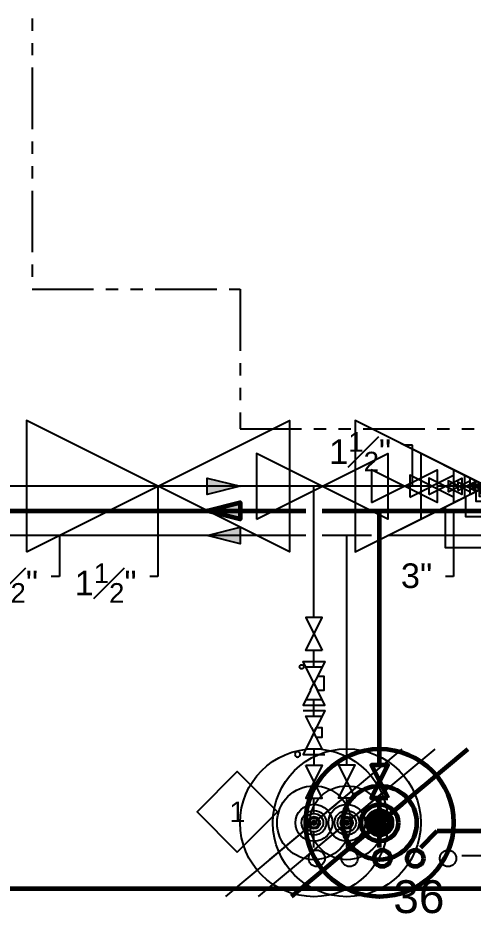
# Model space of a CAD drawing. Extents: x -3677 to 22148, y -333 to 1817.
# Drawn here: x -2365.1 to -2198.9, y 162.6 to 490.9 of the extents above; entities that cross this region are included whole.
import ezdxf
from ezdxf import colors
from ezdxf.entities.mleader import LeaderData, LeaderLine
from ezdxf.enums import TextEntityAlignment as Align
from ezdxf.math import Vec2, Vec3

# ---------------------------------------------------------------- set-up
doc = ezdxf.new("R2010")
doc.units = 0
doc.header["$LTSCALE"] = 36
doc.header["$MEASUREMENT"] = 0
doc.linetypes.add('PHANTOM2', pattern=[1.25, 0.625, -0.125, 0.125, -0.125, 0.125, -0.125])
doc.linetypes.add('VENT', pattern=[0.3, 0.2, -0.1])
for name, color, linetype in [('G-ANNO-TEXT', 70, 'Continuous'), ('G-ANNO-TEXT @ 96', 70, 'Continuous'), ('P-HW-N', 1, 'Continuous'), ('P-HW-N @ 1 (1)', 1, 'Continuous'), ('P-HW-N @ 1 (2)', 1, 'Continuous'), ('P-HW-N @ 12', 1, 'Continuous'), ('P-HW-N @ 128', 1, 'Continuous'), ('P-HW-N @ 16', 1, 'Continuous'), ('P-HW-N @ 192', 1, 'Continuous'), ('P-HW-N @ 2', 1, 'Continuous'), ('P-HW-N @ 24', 1, 'Continuous'), ('P-HW-N @ 384', 1, 'Continuous'), ('P-HW-N @ 4', 1, 'Continuous'), ('P-HW-N @ 48', 1, 'Continuous'), ('P-HW-N @ 64', 1, 'Continuous'), ('P-HW-N @ 768', 1, 'Continuous'), ('P-HW-N @ 8', 1, 'Continuous'), ('P-HW-N @ 96', 1, 'Continuous'), ('P-HWC-N', 2, 'Continuous'), ('P-HWC-N @ 1 (1)', 2, 'Continuous'), ('P-HWC-N @ 1 (2)', 2, 'Continuous'), ('P-HWC-N @ 12', 2, 'Continuous'), ('P-HWC-N @ 128', 2, 'Continuous'), ('P-HWC-N @ 16', 2, 'Continuous'), ('P-HWC-N @ 192', 2, 'Continuous'), ('P-HWC-N @ 2', 2, 'Continuous'), ('P-HWC-N @ 24', 2, 'Continuous'), ('P-HWC-N @ 384', 2, 'Continuous'), ('P-HWC-N @ 4', 2, 'Continuous'), ('P-HWC-N @ 48', 2, 'Continuous'), ('P-HWC-N @ 64', 2, 'Continuous'), ('P-HWC-N @ 768', 2, 'Continuous'), ('P-HWC-N @ 8', 2, 'Continuous'), ('P-HWC-N @ 96', 2, 'Continuous'), ('P-SANV-N', 5, 'VENT'), ('P-SANV-N @ 96', 5, 'VENT')]:
    doc.layers.add(name, color=color, linetype=linetype)
for name, color, linetype, lineweight in [('P-CW-N', 4, 'Continuous', 60), ('P-CW-N @ 1 (1)', 4, 'Continuous', 60), ('P-CW-N @ 1 (2)', 4, 'Continuous', 60), ('P-CW-N @ 12', 4, 'Continuous', 60), ('P-CW-N @ 128', 4, 'Continuous', 60), ('P-CW-N @ 16', 4, 'Continuous', 60), ('P-CW-N @ 192', 4, 'Continuous', 60), ('P-CW-N @ 2', 4, 'Continuous', 60), ('P-CW-N @ 24', 4, 'Continuous', 60), ('P-CW-N @ 384', 4, 'Continuous', 60), ('P-CW-N @ 4', 4, 'Continuous', 60), ('P-CW-N @ 48', 4, 'Continuous', 60), ('P-CW-N @ 64', 4, 'Continuous', 60), ('P-CW-N @ 768', 4, 'Continuous', 60), ('P-CW-N @ 8', 4, 'Continuous', 60), ('P-CW-N @ 96', 4, 'Continuous', 60), ('P-SAN-N', 6, 'Continuous', 60), ('P-SAN-N @ 96', 6, 'Continuous', 60)]:
    doc.layers.add(name, color=color, linetype=linetype, lineweight=lineweight)
doc.layers.add('P-SAN-DFU', color=7, linetype='Continuous', plot=False)
doc.styles.add('Arial', font='arial.ttf')
doc.dimstyles.new('Loop096', dxfattribs={"dimscale": 0, "dimtxt": 0.09375, "dimasz": 0.03125, "dimexe": 0.0625, "dimexo": 0.0625, "dimgap": 0.09375, "dimtad": 1, "dimdec": 4, "dimzin": 3, "dimdsep": 46, "dimlunit": 4, "dimtxsty": 'Arial', "dimblk": 'OBLIQUE', "dimcen": 0.09375, "dimdle": 0.0625, "dimclrd": 256, "dimclre": 256, "dimclrt": 256, "dimadec": 4, "dimazin": 0, "dimtfac": 0.8, "dimtdec": 4, "dimtix": 1, "dimtofl": 0, "dimtmove": 1, "dimatfit": 0, "dimldrblk": 'LeaderNoteBlock', "dimfxl": 1, "dimfrac": 1, "dimtolj": 1, "dimtzin": 0, "dimlwd": -1, "dimlwe": -1, "dimarcsym": 0})

# ---------------------------------------------------------------- blocks, each defined once
blk = doc.blocks.new('*U4')
blk.add_circle((0, 0), 0.0312)
blk = doc.blocks.new('DIAMOND TAG')
blk.add_lwpolyline([(0, -0.1533), (0.1533, 0), (0, 0.1533), (-0.1533, 0)], close=True)
at = {"style": 'Arial'}
blk.add_attdef('XXX', text='', height=0.0781, dxfattribs=at).set_placement((0, 0), align=Align.MIDDLE)
blk = doc.blocks.new('_Oblique')
at = {"color": 0, "linetype": 'ByBlock', "lineweight": -2}
blk.add_line((-0.5, -0.5), (0.5, 0.5), dxfattribs=at)
blk = doc.blocks.new('LeaderNoteBlock')
blk.add_ellipse((0, 0), major_axis=(1, 0), ratio=0.25, start_param=5.387521, end_param=10.320443)
blk = doc.blocks.new('*U48')
for p, q in [((-0.0625, 0), (-0.09375, 0)), ((0.0625, 0), (0.09375, 0))]:
    blk.add_line(p, q)
at = {"linetype": 'Continuous'}
for points in [[(-0.21875, 0.03125), (-0.09375, -0.03125), (-0.09375, 0.03125), (-0.21875, -0.03125), (-0.21875, 0.03125)], [(-0.0195, -0.00975), (-0.0625, -0.03125), (-0.0625, 0.03125), (-0.0195, 0.00975)], [(0.0195, -0.00975), (0.0625, -0.03125), (0.0625, 0.03125), (0.0195, 0.00975)], [(0.21875, 0.03125), (0.09375, -0.03125), (0.09375, 0.03125), (0.21875, -0.03125), (0.21875, 0.03125)], [(-0.0195, 0.00975), (-0.0195, 0.02925), (0.0195, 0.02925), (0.0195, 0.00975)], [(-0.0195, -0.00975), (0, 0), (-0.0195, 0.00975)], [(0.0195, 0.00975), (0, 0), (0.0195, -0.00975)]]:
    blk.add_lwpolyline(points, dxfattribs=at)
blk = doc.blocks.new('*U173')
at = {"layer": 'P-HWC-N @ 1 (1)', "rotation": 180}
blk.add_blockref('*U48', (-2194, 319.73), dxfattribs=at)
at = {"layer": 'P-HWC-N @ 1 (2)', "rotation": 180}
blk.add_blockref('*U48', (-2194, 319.73), dxfattribs=at)
at = {"layer": 'P-HWC-N @ 12', "xscale": 12, "yscale": 12, "zscale": 12, "rotation": 180}
blk.add_blockref('*U48', (-2194, 319.73), dxfattribs=at)
at = {"layer": 'P-HWC-N @ 128', "xscale": 128, "yscale": 128, "zscale": 128, "rotation": 180}
blk.add_blockref('*U48', (-2194, 319.73), dxfattribs=at)
at = {"layer": 'P-HWC-N @ 16', "xscale": 16, "yscale": 16, "zscale": 16, "rotation": 180}
blk.add_blockref('*U48', (-2194, 319.73), dxfattribs=at)
at = {"layer": 'P-HWC-N @ 192', "xscale": 192, "yscale": 192, "zscale": 192, "rotation": 180}
blk.add_blockref('*U48', (-2194, 319.73), dxfattribs=at)
at = {"layer": 'P-HWC-N @ 2', "xscale": 2, "yscale": 2, "zscale": 2, "rotation": 180}
blk.add_blockref('*U48', (-2194, 319.73), dxfattribs=at)
at = {"layer": 'P-HWC-N @ 24', "xscale": 24, "yscale": 24, "zscale": 24, "rotation": 180}
blk.add_blockref('*U48', (-2194, 319.73), dxfattribs=at)
at = {"layer": 'P-HWC-N @ 384', "xscale": 384, "yscale": 384, "zscale": 384, "rotation": 180}
blk.add_blockref('*U48', (-2194, 319.73), dxfattribs=at)
at = {"layer": 'P-HWC-N @ 4', "xscale": 4, "yscale": 4, "zscale": 4, "rotation": 180}
blk.add_blockref('*U48', (-2194, 319.73), dxfattribs=at)
at = {"layer": 'P-HWC-N @ 48', "xscale": 48, "yscale": 48, "zscale": 48, "rotation": 180}
blk.add_blockref('*U48', (-2194, 319.73), dxfattribs=at)
at = {"layer": 'P-HWC-N @ 64', "xscale": 64, "yscale": 64, "zscale": 64, "rotation": 180}
blk.add_blockref('*U48', (-2194, 319.73), dxfattribs=at)
at = {"layer": 'P-HWC-N @ 768', "xscale": 768, "yscale": 768, "zscale": 768, "rotation": 180}
blk.add_blockref('*U48', (-2194, 319.73), dxfattribs=at)
at = {"layer": 'P-HWC-N @ 8', "xscale": 8, "yscale": 8, "zscale": 8, "rotation": 180}
blk.add_blockref('*U48', (-2194, 319.73), dxfattribs=at)
at = {"layer": 'P-HWC-N @ 96', "xscale": 96, "yscale": 96, "zscale": 96, "rotation": 180}
blk.add_blockref('*U48', (-2194, 319.73), dxfattribs=at)
blk = doc.blocks.new('*U174')
at = {"layer": 'P-HWC-N @ 1 (1)', "rotation": 180}
blk.add_blockref('*U48', (-2074, 319.73), dxfattribs=at)
at = {"layer": 'P-HWC-N @ 1 (2)', "rotation": 180}
blk.add_blockref('*U48', (-2074, 319.73), dxfattribs=at)
at = {"layer": 'P-HWC-N @ 12', "xscale": 12, "yscale": 12, "zscale": 12, "rotation": 180}
blk.add_blockref('*U48', (-2074, 319.73), dxfattribs=at)
at = {"layer": 'P-HWC-N @ 128', "xscale": 128, "yscale": 128, "zscale": 128, "rotation": 180}
blk.add_blockref('*U48', (-2074, 319.73), dxfattribs=at)
at = {"layer": 'P-HWC-N @ 16', "xscale": 16, "yscale": 16, "zscale": 16, "rotation": 180}
blk.add_blockref('*U48', (-2074, 319.73), dxfattribs=at)
at = {"layer": 'P-HWC-N @ 192', "xscale": 192, "yscale": 192, "zscale": 192, "rotation": 180}
blk.add_blockref('*U48', (-2074, 319.73), dxfattribs=at)
at = {"layer": 'P-HWC-N @ 2', "xscale": 2, "yscale": 2, "zscale": 2, "rotation": 180}
blk.add_blockref('*U48', (-2074, 319.73), dxfattribs=at)
at = {"layer": 'P-HWC-N @ 24', "xscale": 24, "yscale": 24, "zscale": 24, "rotation": 180}
blk.add_blockref('*U48', (-2074, 319.73), dxfattribs=at)
at = {"layer": 'P-HWC-N @ 384', "xscale": 384, "yscale": 384, "zscale": 384, "rotation": 180}
blk.add_blockref('*U48', (-2074, 319.73), dxfattribs=at)
at = {"layer": 'P-HWC-N @ 4', "xscale": 4, "yscale": 4, "zscale": 4, "rotation": 180}
blk.add_blockref('*U48', (-2074, 319.73), dxfattribs=at)
at = {"layer": 'P-HWC-N @ 48', "xscale": 48, "yscale": 48, "zscale": 48, "rotation": 180}
blk.add_blockref('*U48', (-2074, 319.73), dxfattribs=at)
at = {"layer": 'P-HWC-N @ 64', "xscale": 64, "yscale": 64, "zscale": 64, "rotation": 180}
blk.add_blockref('*U48', (-2074, 319.73), dxfattribs=at)
at = {"layer": 'P-HWC-N @ 768', "xscale": 768, "yscale": 768, "zscale": 768, "rotation": 180}
blk.add_blockref('*U48', (-2074, 319.73), dxfattribs=at)
at = {"layer": 'P-HWC-N @ 8', "xscale": 8, "yscale": 8, "zscale": 8, "rotation": 180}
blk.add_blockref('*U48', (-2074, 319.73), dxfattribs=at)
at = {"layer": 'P-HWC-N @ 96', "xscale": 96, "yscale": 96, "zscale": 96, "rotation": 180}
blk.add_blockref('*U48', (-2074, 319.73), dxfattribs=at)
blk = doc.blocks.new('*U25')
at = {"color": 7, "linetype": 'Continuous'}
blk.add_line((-0.03508, 0.04195), (0.03508, -0.04195), dxfattribs=at)
at = {"linetype": 'Continuous'}
blk.add_circle((0, 0), 0.03516, dxfattribs=at)
blk = doc.blocks.new('*U244')
at = {"layer": 'P-HWC-N @ 1 (1)', "rotation": 90}
blk.add_blockref('*U25', (-2257, 196.73), dxfattribs=at)
at = {"layer": 'P-HWC-N @ 1 (2)', "rotation": 89.99999999999999}
blk.add_blockref('*U25', (-2257, 196.73), dxfattribs=at)
at = {"layer": 'P-HWC-N @ 12', "xscale": 12, "yscale": 12, "zscale": 12, "rotation": 89.99999999999999}
blk.add_blockref('*U25', (-2257, 196.73), dxfattribs=at)
at = {"layer": 'P-HWC-N @ 128', "xscale": 128, "yscale": 128, "zscale": 128, "rotation": 89.99999999999999}
blk.add_blockref('*U25', (-2257, 196.73), dxfattribs=at)
at = {"layer": 'P-HWC-N @ 16', "xscale": 16, "yscale": 16, "zscale": 16, "rotation": 89.99999999999999}
blk.add_blockref('*U25', (-2257, 196.73), dxfattribs=at)
at = {"layer": 'P-HWC-N @ 192', "xscale": 192, "yscale": 192, "zscale": 192, "rotation": 89.99999999999999}
blk.add_blockref('*U25', (-2257, 196.73), dxfattribs=at)
at = {"layer": 'P-HWC-N @ 2', "xscale": 2, "yscale": 2, "zscale": 2, "rotation": 89.99999999999999}
blk.add_blockref('*U25', (-2257, 196.73), dxfattribs=at)
at = {"layer": 'P-HWC-N @ 24', "xscale": 24, "yscale": 24, "zscale": 24, "rotation": 89.99999999999999}
blk.add_blockref('*U25', (-2257, 196.73), dxfattribs=at)
at = {"layer": 'P-HWC-N @ 384', "xscale": 384, "yscale": 384, "zscale": 384, "rotation": 89.99999999999999}
blk.add_blockref('*U25', (-2257, 196.73), dxfattribs=at)
at = {"layer": 'P-HWC-N @ 4', "xscale": 4, "yscale": 4, "zscale": 4, "rotation": 89.99999999999999}
blk.add_blockref('*U25', (-2257, 196.73), dxfattribs=at)
at = {"layer": 'P-HWC-N @ 48', "xscale": 48, "yscale": 48, "zscale": 48, "rotation": 89.99999999999999}
blk.add_blockref('*U25', (-2257, 196.73), dxfattribs=at)
at = {"layer": 'P-HWC-N @ 64', "xscale": 64, "yscale": 64, "zscale": 64, "rotation": 89.99999999999999}
blk.add_blockref('*U25', (-2257, 196.73), dxfattribs=at)
at = {"layer": 'P-HWC-N @ 768', "xscale": 768, "yscale": 768, "zscale": 768, "rotation": 89.99999999999999}
blk.add_blockref('*U25', (-2257, 196.73), dxfattribs=at)
at = {"layer": 'P-HWC-N @ 8', "xscale": 8, "yscale": 8, "zscale": 8, "rotation": 89.99999999999999}
blk.add_blockref('*U25', (-2257, 196.73), dxfattribs=at)
at = {"layer": 'P-HWC-N @ 96', "xscale": 96, "yscale": 96, "zscale": 96, "rotation": 89.99999999999999}
blk.add_blockref('*U25', (-2257, 196.73), dxfattribs=at)
blk = doc.blocks.new('*U245')
at = {"layer": 'P-HW-N @ 1 (1)', "rotation": 90}
blk.add_blockref('*U25', (-2245, 196.73), dxfattribs=at)
at = {"layer": 'P-HW-N @ 1 (2)', "rotation": 89.99999999999999}
blk.add_blockref('*U25', (-2245, 196.73), dxfattribs=at)
at = {"layer": 'P-HW-N @ 12', "xscale": 12, "yscale": 12, "zscale": 12, "rotation": 89.99999999999999}
blk.add_blockref('*U25', (-2245, 196.73), dxfattribs=at)
at = {"layer": 'P-HW-N @ 128', "xscale": 128, "yscale": 128, "zscale": 128, "rotation": 89.99999999999999}
blk.add_blockref('*U25', (-2245, 196.73), dxfattribs=at)
at = {"layer": 'P-HW-N @ 16', "xscale": 16, "yscale": 16, "zscale": 16, "rotation": 89.99999999999999}
blk.add_blockref('*U25', (-2245, 196.73), dxfattribs=at)
at = {"layer": 'P-HW-N @ 192', "xscale": 192, "yscale": 192, "zscale": 192, "rotation": 89.99999999999999}
blk.add_blockref('*U25', (-2245, 196.73), dxfattribs=at)
at = {"layer": 'P-HW-N @ 2', "xscale": 2, "yscale": 2, "zscale": 2, "rotation": 89.99999999999999}
blk.add_blockref('*U25', (-2245, 196.73), dxfattribs=at)
at = {"layer": 'P-HW-N @ 24', "xscale": 24, "yscale": 24, "zscale": 24, "rotation": 89.99999999999999}
blk.add_blockref('*U25', (-2245, 196.73), dxfattribs=at)
at = {"layer": 'P-HW-N @ 384', "xscale": 384, "yscale": 384, "zscale": 384, "rotation": 89.99999999999999}
blk.add_blockref('*U25', (-2245, 196.73), dxfattribs=at)
at = {"layer": 'P-HW-N @ 4', "xscale": 4, "yscale": 4, "zscale": 4, "rotation": 89.99999999999999}
blk.add_blockref('*U25', (-2245, 196.73), dxfattribs=at)
at = {"layer": 'P-HW-N @ 48', "xscale": 48, "yscale": 48, "zscale": 48, "rotation": 89.99999999999999}
blk.add_blockref('*U25', (-2245, 196.73), dxfattribs=at)
at = {"layer": 'P-HW-N @ 64', "xscale": 64, "yscale": 64, "zscale": 64, "rotation": 89.99999999999999}
blk.add_blockref('*U25', (-2245, 196.73), dxfattribs=at)
at = {"layer": 'P-HW-N @ 768', "xscale": 768, "yscale": 768, "zscale": 768, "rotation": 89.99999999999999}
blk.add_blockref('*U25', (-2245, 196.73), dxfattribs=at)
at = {"layer": 'P-HW-N @ 8', "xscale": 8, "yscale": 8, "zscale": 8, "rotation": 89.99999999999999}
blk.add_blockref('*U25', (-2245, 196.73), dxfattribs=at)
at = {"layer": 'P-HW-N @ 96', "xscale": 96, "yscale": 96, "zscale": 96, "rotation": 89.99999999999999}
blk.add_blockref('*U25', (-2245, 196.73), dxfattribs=at)
blk = doc.blocks.new('*U246')
at = {"layer": 'P-CW-N @ 1 (1)', "rotation": 90}
blk.add_blockref('*U25', (-2233, 196.73), dxfattribs=at)
at = {"layer": 'P-CW-N @ 1 (2)', "rotation": 89.99999999999999}
blk.add_blockref('*U25', (-2233, 196.73), dxfattribs=at)
at = {"layer": 'P-CW-N @ 12', "xscale": 12, "yscale": 12, "zscale": 12, "rotation": 89.99999999999999}
blk.add_blockref('*U25', (-2233, 196.73), dxfattribs=at)
at = {"layer": 'P-CW-N @ 128', "xscale": 128, "yscale": 128, "zscale": 128, "rotation": 89.99999999999999}
blk.add_blockref('*U25', (-2233, 196.73), dxfattribs=at)
at = {"layer": 'P-CW-N @ 16', "xscale": 16, "yscale": 16, "zscale": 16, "rotation": 89.99999999999999}
blk.add_blockref('*U25', (-2233, 196.73), dxfattribs=at)
at = {"layer": 'P-CW-N @ 192', "xscale": 192, "yscale": 192, "zscale": 192, "rotation": 89.99999999999999}
blk.add_blockref('*U25', (-2233, 196.73), dxfattribs=at)
at = {"layer": 'P-CW-N @ 2', "xscale": 2, "yscale": 2, "zscale": 2, "rotation": 89.99999999999999}
blk.add_blockref('*U25', (-2233, 196.73), dxfattribs=at)
at = {"layer": 'P-CW-N @ 24', "xscale": 24, "yscale": 24, "zscale": 24, "rotation": 89.99999999999999}
blk.add_blockref('*U25', (-2233, 196.73), dxfattribs=at)
at = {"layer": 'P-CW-N @ 384', "xscale": 384, "yscale": 384, "zscale": 384, "rotation": 89.99999999999999}
blk.add_blockref('*U25', (-2233, 196.73), dxfattribs=at)
at = {"layer": 'P-CW-N @ 4', "xscale": 4, "yscale": 4, "zscale": 4, "rotation": 89.99999999999999}
blk.add_blockref('*U25', (-2233, 196.73), dxfattribs=at)
at = {"layer": 'P-CW-N @ 48', "xscale": 48, "yscale": 48, "zscale": 48, "rotation": 89.99999999999999}
blk.add_blockref('*U25', (-2233, 196.73), dxfattribs=at)
at = {"layer": 'P-CW-N @ 64', "xscale": 64, "yscale": 64, "zscale": 64, "rotation": 89.99999999999999}
blk.add_blockref('*U25', (-2233, 196.73), dxfattribs=at)
at = {"layer": 'P-CW-N @ 768', "xscale": 768, "yscale": 768, "zscale": 768, "rotation": 89.99999999999999}
blk.add_blockref('*U25', (-2233, 196.73), dxfattribs=at)
at = {"layer": 'P-CW-N @ 8', "xscale": 8, "yscale": 8, "zscale": 8, "rotation": 89.99999999999999}
blk.add_blockref('*U25', (-2233, 196.73), dxfattribs=at)
at = {"layer": 'P-CW-N @ 96', "xscale": 96, "yscale": 96, "zscale": 96, "rotation": 89.99999999999999}
blk.add_blockref('*U25', (-2233, 196.73), dxfattribs=at)
blk = doc.blocks.new('PLMB BALL VALVES')
at = {"linetype": 'Continuous'}
blk.add_lwpolyline([(-0.0625, -0.03125), (-0.0625, 0.03125), (0.0625, -0.03125), (0.0625, 0.03125), (-0.0625, -0.03125)], dxfattribs=at)
blk = doc.blocks.new('*U22')
at = {"linetype": 'Continuous'}
blk.add_lwpolyline([(-0.0625, 0.0625, 0, 0.0273, 0), (-0.0041, 0.0625, 0, 0, 0), (-0.0041, 0.0625, 0, 0, 0), (0.0625, 0.0625, 0, 0, 0)], format="xyseb", dxfattribs=at)
blk.add_lwpolyline([(-0.0625, 0.0312), (-0.0625, -0.0312), (0.0625, 0.0312), (0.0625, -0.0312)], dxfattribs=at)
blk.add_circle((0.0625, 0.0469), 0.00781, dxfattribs=at)
blk = doc.blocks.new('*U200')
at = {"layer": 'P-HWC-N @ 128', "xscale": -128, "yscale": 128, "zscale": 128, "rotation": 180}
blk.add_blockref('*U22', (9, 0), dxfattribs=at)
at = {"layer": 'P-HWC-N @ 96', "xscale": 96, "yscale": 96, "zscale": -96, "rotation": 180}
blk.add_blockref('*U22', (-9, 0), dxfattribs=at)
blk = doc.blocks.new('*U23')
at = {"linetype": 'Continuous'}
for points in [[(-0.0195, -0.0098), (-0.0625, -0.0313), (-0.0625, 0.0312), (-0.0195, 0.0098)], [(-0.0195, 0.0098), (-0.0195, 0.0293), (0.0195, 0.0293), (0.0195, 0.0098)], [(0.0195, -0.0098), (0.0625, -0.0313), (0.0625, 0.0312), (0.0195, 0.0098)], [(-0.0195, -0.0098), (0, 0), (-0.0195, 0.0098)], [(0.0195, 0.0098), (0, 0), (0.0195, -0.0098)]]:
    blk.add_lwpolyline(points, dxfattribs=at)
blk = doc.blocks.new('*U201')
at = {"layer": 'P-HWC-N @ 128', "xscale": -128, "yscale": 128, "zscale": 128, "rotation": 5.3905568009327e-07}
blk.add_blockref('*U23', (-9, 0), dxfattribs=at)
at = {"layer": 'P-HWC-N @ 96', "xscale": 96, "yscale": 96, "zscale": -96}
blk.add_blockref('*U23', (9, 0), dxfattribs=at)
blk = doc.blocks.new('A$C16132887')
at = {"layer": 'P-HWC-N'}
for p, q in [((-15, 0), (-21, 0)), ((3, 0), (-3, 0)), ((15, 0), (21, 0))]:
    blk.add_line(p, q, dxfattribs=at)
for name in ['*U201', '*U200']:
    blk.add_blockref(name, (0, 0), dxfattribs=at)
at = {"layer": 'P-HWC-N @ 96', "xscale": 96, "yscale": 96, "zscale": 96, "rotation": 180}
blk.add_blockref('PLMB BALL VALVES', (-27, 0), dxfattribs=at)
at = {"layer": 'P-HWC-N @ 96', "xscale": 96, "yscale": 96, "zscale": 96}
blk.add_blockref('PLMB BALL VALVES', (27, 0), dxfattribs=at)
blk = doc.blocks.new('FlowArrow')
blk.add_hatch(color=256).paths.add_polyline_path([(-0.125, 0), (0, -0.03125), (0, 0.03125)])
blk.add_lwpolyline([(-0.125, 0), (0, 0.03125), (0, -0.03125), (-0.125, 0)])

msp = doc.modelspace()

# ---------------------------------------------------------------- linework, layer by layer
at = {"layer": 'G-ANNO-TEXT', "linetype": 'PHANTOM2'}
msp.add_lwpolyline([(-1951, 340.73), (-1951, 423.73), (-1952, 423.73), (-1952, 607.73), (-2360, 607.73), (-2360, 391.73), (-2284, 391.73), (-2284, 340.73)], close=True, dxfattribs=at)
at = {"layer": 'P-CW-N'}
for p, q in [((-2410, 310.73), (-2260, 310.73)), ((-2254, 310.73), (-2185, 310.73)), ((-2233, 217.73), (-2233, 310.73)), ((-2233, 199.73), (-2233, 205.73)), ((-2233, 187.73), (-2233, 193.73))]:
    msp.add_line(p, q, dxfattribs=at)
at = {"layer": 'P-HW-N'}
for p, q in [((-2260, 301.73), (-2485, 301.73)), ((-2236, 301.73), (-2254, 301.73)), ((-2245, 217.73), (-2245, 301.73)), ((-2185, 301.73), (-2230, 301.73)), ((-2245, 199.73), (-2245, 205.73)), ((-2245, 187.73), (-2245, 193.73))]:
    msp.add_line(p, q, dxfattribs=at)
at = {"layer": 'P-HWC-N'}
for p, q in [((-2215, 319.73), (-2410, 319.73)), ((-2257, 271.73), (-2257, 319.73)), ((-2257, 199.73), (-2257, 205.73)), ((-2257, 187.73), (-2257, 193.73))]:
    msp.add_line(p, q, dxfattribs=at)
at = {"layer": 'P-SAN-N'}
for p, q in [((-2218, 187.73), (-2212, 193.73)), ((-2212, 193.73), (-2164, 193.73)), ((-2404, 172.73), (-2086, 172.73))]:
    msp.add_line(p, q, dxfattribs=at)
at = {"layer": 'P-SANV-N'}
msp.add_line((-2203, 184.73), (-2161, 184.73), dxfattribs=at)

# ---------------------------------------------------------------- block references
at = {"layer": 'G-ANNO-TEXT @ 96', "xscale": 96, "yscale": 96, "zscale": 96}
msp.add_blockref('DIAMOND TAG', (-2285, 200.73), dxfattribs=at).add_auto_attribs({'XXX': '1'})
at = {"layer": 'P-CW-N'}
msp.add_blockref('*U246', (0, 0), dxfattribs=at)
at = {"layer": 'P-CW-N @ 96', "xscale": 96, "yscale": 96, "zscale": 96}
msp.add_blockref('FlowArrow', (-2284, 310.73), dxfattribs=at)
for name, p, rotation in [('PLMB BALL VALVES', (-2233, 211.73), 90), ('*U4', (-2232, 183.73), 180)]:
    msp.add_blockref(name, p, dxfattribs=dict(at, rotation=rotation))
at = {"layer": 'P-HW-N'}
msp.add_blockref('*U245', (0, 0), dxfattribs=at)
at = {"layer": 'P-HW-N @ 96', "xscale": 96, "yscale": 96, "zscale": 96}
msp.add_blockref('FlowArrow', (-2284, 301.73), dxfattribs=at)
for name, p, rotation in [('PLMB BALL VALVES', (-2245, 211.73), 90), ('*U4', (-2244, 183.73), 180)]:
    msp.add_blockref(name, p, dxfattribs=dict(at, rotation=rotation))
at = {"layer": 'P-HWC-N'}
for name in ['*U173', '*U174', '*U244']:
    msp.add_blockref(name, (0, 0), dxfattribs=at)
at = {"layer": 'P-HWC-N', "rotation": 270}
msp.add_blockref('A$C16132887', (-2257, 238.73), dxfattribs=at)
at = {"layer": 'P-HWC-N @ 96', "xscale": 96, "yscale": 96, "zscale": 96, "rotation": 180}
for name, p in [('FlowArrow', (-2296, 319.73)), ('*U4', (-2256, 183.73))]:
    msp.add_blockref(name, p, dxfattribs=at)
at = {"layer": 'P-SAN-N @ 96', "xscale": 96, "yscale": 96, "zscale": 96, "rotation": 180}
msp.add_blockref('*U4', (-2220, 183.73), dxfattribs=at)
at = {"layer": 'P-SANV-N @ 96', "xscale": 96, "yscale": 96, "zscale": 96, "rotation": 180}
msp.add_blockref('*U4', (-2208, 183.73), dxfattribs=at)

# ---------------------------------------------------------------- texts
at = {"layer": 'G-ANNO-TEXT', "char_height": 9, "attachment_point": 3, "style": 'Arial'}
for s, insert in [('\\A1;1{\\H0.8x;\\S1#2;}"', (-2228.8, 339.53)), ('\\A1;2{\\H0.8x;\\S1#2;}"', (-2357.8, 291.53)), ('\\A1;1{\\H0.8x;\\S1#2;}"', (-2321.8, 291.53)), ('\\A1;3"', (-2213.8, 291.53))]:
    msp.add_mtext_dynamic_manual_height_columns(s, width=64.2, gutter_width=45, heights=[0], dxfattribs=dict(at, insert=insert))
at = {"layer": 'P-SAN-DFU', "color": 3, "insert": (-2228, 175.73), "char_height": 12, "attachment_point": 1, "style": 'Arial'}
msp.add_mtext_dynamic_manual_height_columns('36', width=68, gutter_width=60, heights=[0], dxfattribs=at)

# ---------------------------------------------------------------- leaders
at = {"layer": 'G-ANNO-TEXT'}
for points in [[(-2221, 319.73), (-2221, 334.73), (-2224, 334.73)], [(-2314, 319.73), (-2314, 286.73), (-2317, 286.73)], [(-2206, 310.73), (-2206, 286.73), (-2209, 286.73)], [(-2350, 301.73), (-2350, 286.73), (-2353, 286.73)]]:
    msp.add_leader(points, dimstyle='Loop096', override={"dimscale": 0}, dxfattribs=at)
ml = msp.add_multileader_mtext('Standard', dxfattribs=at)
ml.set_content('\\A1;4"SS-DN\\P2"ST - DROP \\PAND SPILL TO 2"FD-D', color=256, style='Arial')
ml.set_leader_properties(color=256, linetype='ByLayer', lineweight=-1)
ml.build(insert=Vec2(0, 0))
ml.multileader.update_dxf_attribs({"has_dogleg": 0, "dogleg_length": 0.125, "arrow_head_size": 12, "scale": 96})
ctx = ml.context
ctx.base_point, ctx.scale, ctx.char_height, ctx.arrow_head_size, ctx.landing_gap_size, ctx.plane_origin = Vec3(-2362.55, -220.27), 96, 9, 12, 3, Vec3(-2080, 250.73)
ctx.text_align_type = 2
notes = []
notes.append((ctx, [(0, (1, 1, 0), (-2215, -220.27), (-1, 0), 12, [(0, [(-2080, 250.73), (-2209, -220.27)], 0, [])])]))
ctx.mtext.insert, ctx.mtext.alignment, ctx.mtext.flow_direction = Vec3(-2230, -215.69), 3, 5
ml = msp.add_multileader_mtext('Standard', dxfattribs=at)
ml.set_content('\\A1;2"HWCR-UP\\P4"CWR-UP\\P4"HWR-UP\\P4"G (1,950 CFH)-UP\\P6"G (5,800 CFH)-UP\\P1"140%%DHWCR-UP\\P1{\\H0.8x;\\S1#2;}"140%%DHWR-UP', color=256, style='Arial')
ml.set_leader_properties(color=256, linetype='ByLayer', lineweight=-1)
ml.build(insert=Vec2(0, 0))
ml.multileader.update_dxf_attribs({"has_dogleg": 0, "dogleg_length": 0.125, "arrow_head_size": 12, "scale": 96})
ctx = ml.context
ctx.base_point, ctx.scale, ctx.char_height, ctx.arrow_head_size, ctx.landing_gap_size, ctx.plane_origin = Vec3(-2347.85, -103.27), 96, 9, 12, 3, Vec3(-2170, 226.73)
ctx.text_align_type = 2
notes.append((ctx, [(0, (1, 1, 0), (-2215, -103.27), (-1, 0), 12, [(0, [(-2143, 235.73), (-2215, -103.27)], 0, [])])]))
ctx.mtext.insert, ctx.mtext.alignment, ctx.mtext.flow_direction = Vec3(-2230, -98.69), 3, 5
for ctx, leaders in notes:
    for number, flags, end, landing, length, lines in leaders:
        leader = LeaderData()
        leader.index, (leader.has_last_leader_line, leader.has_dogleg_vector, leader.attachment_direction) = number, flags
        leader.last_leader_point, leader.dogleg_vector, leader.dogleg_length = Vec3(end), Vec3(landing), length
        for number, points, colour, breaks in lines:
            line = LeaderLine()
            line.index, line.vertices, line.color, line.breaks = number, Vec3.list(points), colors.encode_raw_color(colour), breaks
            leader.lines.append(line)
        ctx.leaders.append(leader)

doc.saveas('drawing.dxf')
